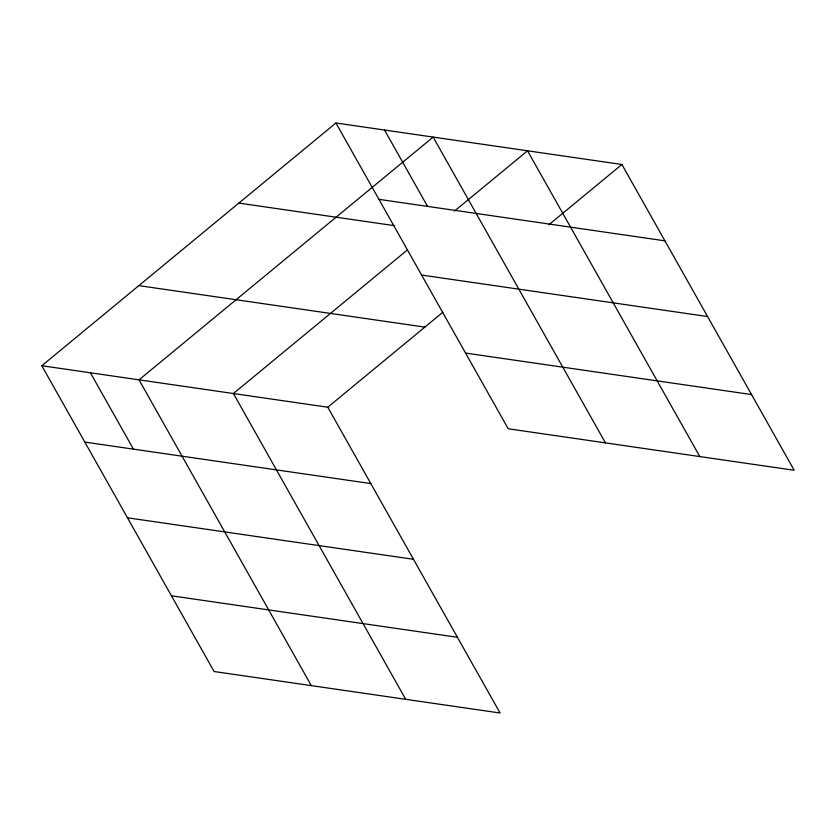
<?xml version="1.0" encoding="UTF-8"?>
<svg xmlns="http://www.w3.org/2000/svg" width="836" height="836" viewBox="0 0 836 836"><rect width="100%" height="100%" fill="white"/><g stroke="black" fill="none" stroke-linecap="round" stroke-linejoin="round"><path stroke-width="1.25" d="M41.8 365.729L327.785 407.226L500.085 713.014L214.1 671.517L41.8 365.729L335.915 122.986L621.9 164.483L794.2 470.271L508.215 428.774L335.915 122.986M407.466 249.88L233.411 393.526L405.711 699.314M454.481 211.08L527.526 150.793L699.826 456.581M327.785 407.226L442.84 312.267M548.855 224.769L621.9 164.483M378.938 199.344L664.923 240.841M238.856 203.096L394.759 225.71M421.605 275.054L707.58 316.551M138.86 285.63L424.834 327.116M465.558 353.064L751.543 394.561M84.823 442.087L370.808 483.574M127.49 517.798L413.465 559.294M171.443 595.807L457.417 637.293M605.452 442.881L433.152 137.094L139.037 379.837L311.337 685.625M384.529 130.04L427.562 206.398M90.413 372.783L133.436 449.141"/></g></svg>
